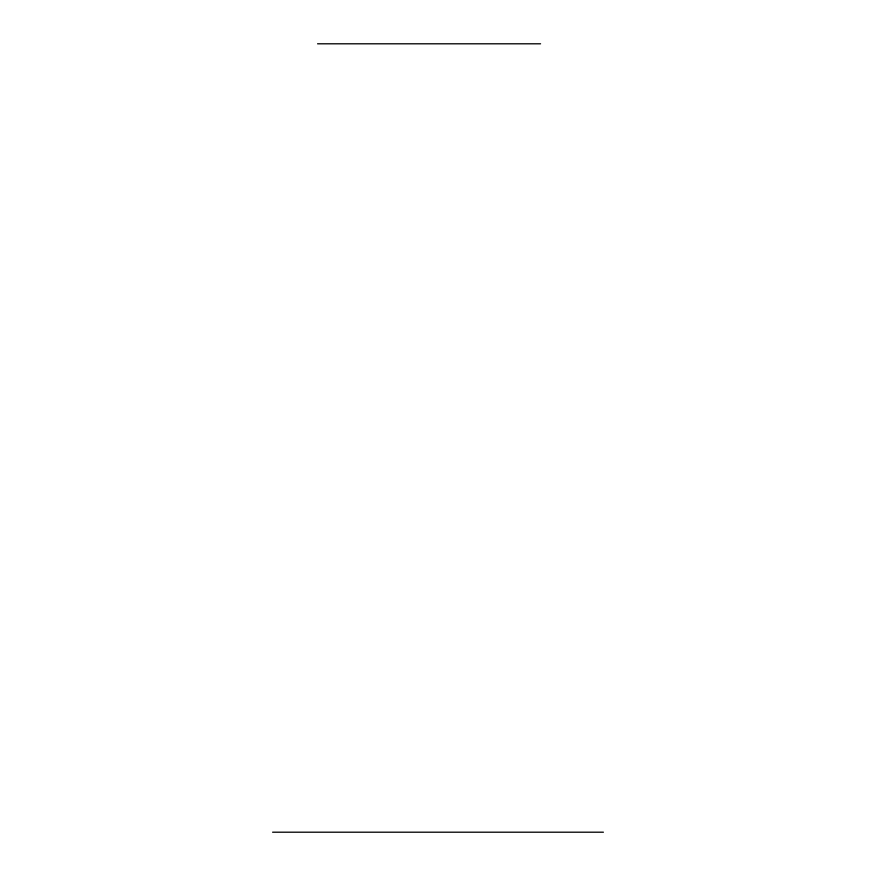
<?xml version="1.0" encoding="UTF-8"?>
<svg xmlns="http://www.w3.org/2000/svg" width="876" height="876" viewBox="0 0 876 876"><rect width="100%" height="100%" fill="white"/><g stroke="black" fill="none" stroke-linecap="round" stroke-linejoin="round"><path stroke-width="1.31" d="M317.572 43.8L540.569 43.8M272.6 832.2L603.4 832.2"/></g></svg>
